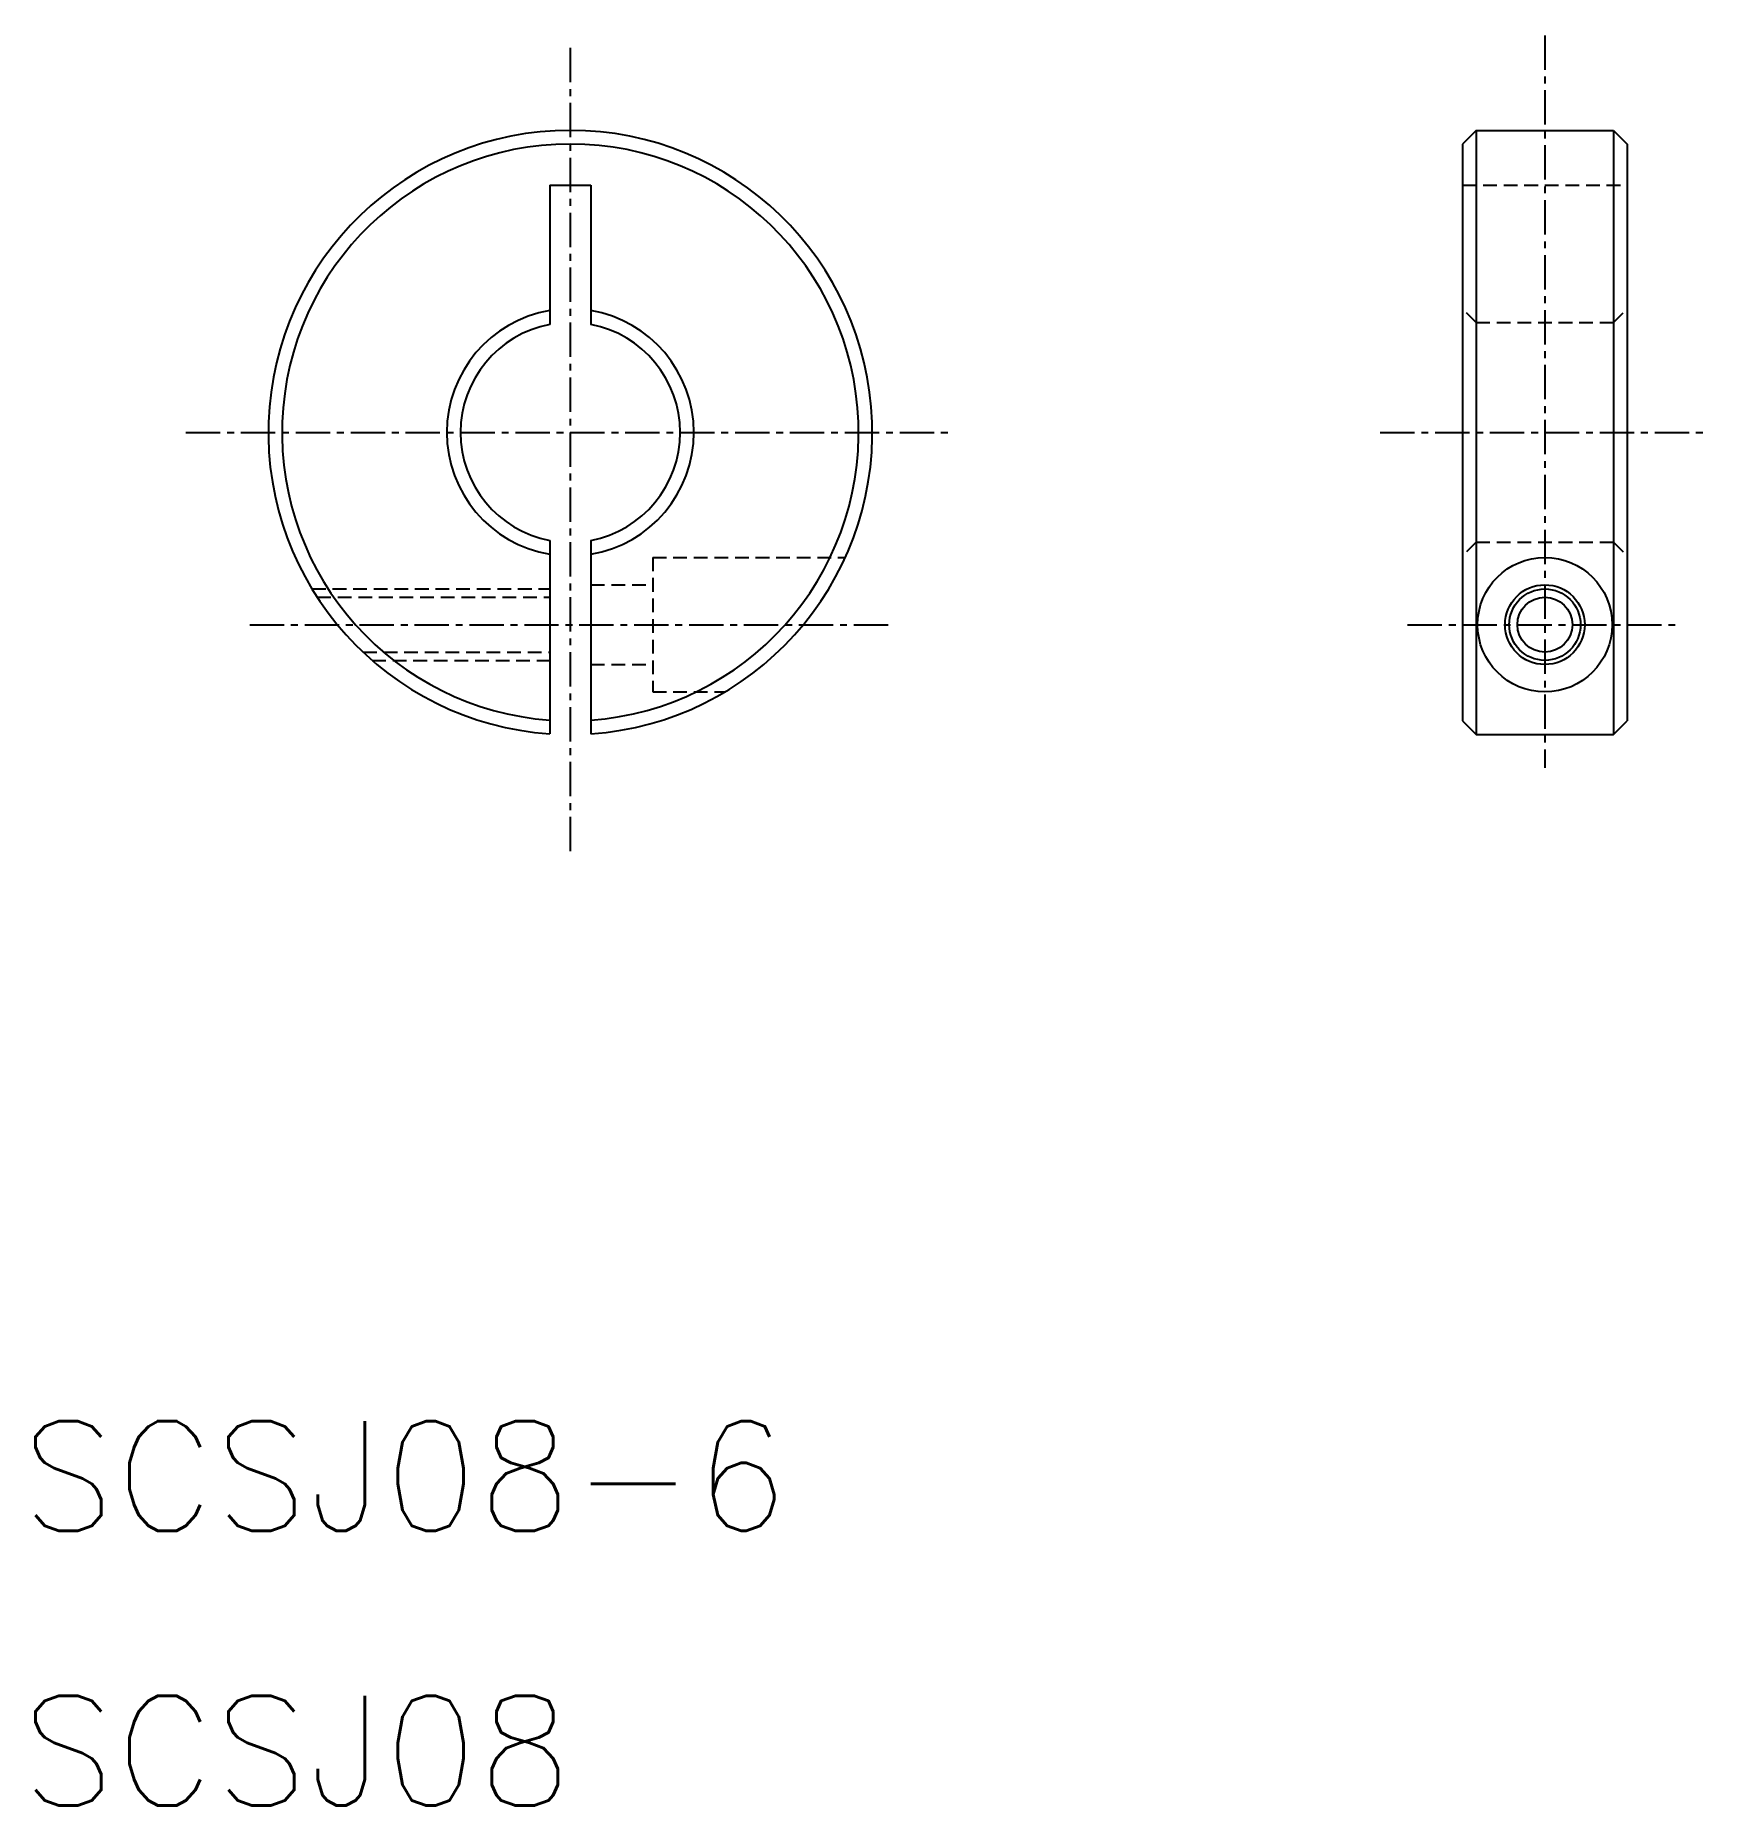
# Model space of a CAD drawing. Extents: x 10.5 to 71.5, y 10 to 74.5.
import ezdxf

# ---------------------------------------------------------------- set-up
doc = ezdxf.new("R2010")
doc.units = 0
doc.linetypes.add('CENTER', pattern=[2, 1.25, -0.25, 0.25, -0.25])
doc.linetypes.add('DASHED', pattern=[0.75, 0.5, -0.25])
doc.layers.get('0').update_dxf_attribs({"linetype": 'CONTINUOUS'})
doc.layers.add('CENTER', color=1, linetype='CENTER')
doc.styles.get("Standard").update_dxf_attribs({"font": 'txt.shx', "bigfont": 'bigfont.shx'})

msp = doc.modelspace()

# ---------------------------------------------------------------- linework, layer by layer
at = {"color": 7, "linetype": 'CONTINUOUS'}
for p, q in [((63, 71), (62.5, 70.5)), ((63, 71), (68, 71)), ((63, 71), (63, 49)), ((68, 71), (68.5, 70.5)), ((68, 71), (68, 49)), ((62.5, 70.5), (62.5, 49.5)), ((68.5, 70.5), (68.5, 49.5)), ((29.25, 69), (29.25, 63.929)), ((29.25, 69), (30.75, 69)), ((30.75, 69), (30.75, 63.929)), ((29.25, 56.071), (29.25, 49.026)), ((30.75, 56.071), (30.75, 49.026)), ((62.5, 49.5), (63, 49)), ((63, 49), (68, 49)), ((68, 49), (68.5, 49.5))]:
    msp.add_line(p, q, dxfattribs=at)
at = {"color": 3, "linetype": 'DASHED'}
for p, q in [((62.5, 69), (68.5, 69)), ((63, 64), (62.5, 64.5)), ((68, 64), (68.5, 64.5)), ((63, 64), (68, 64)), ((33, 55.45), (40.015, 55.45)), ((33, 55.45), (33, 50.55)), ((63, 56), (62.5, 55.5)), ((63, 56), (68, 56)), ((68, 56), (68.5, 55.5)), ((20.592, 54.3), (29.25, 54.3)), ((30.75, 54.45), (33, 54.45)), ((20.78, 54), (29.25, 54)), ((22.45, 52), (29.25, 52)), ((22.781, 51.7), (29.25, 51.7)), ((30.75, 51.55), (33, 51.55)), ((33, 50.55), (35.63, 50.55))]:
    msp.add_line(p, q, dxfattribs=at)
at = {"color": 7, "linetype": 'CONTINUOUS'}
for radius in [2.45, 1.45, 1]:
    msp.add_circle((65.5, 53), radius, dxfattribs=at)
at = {"color": 3, "linetype": 'CONTINUOUS'}
msp.add_circle((65.5, 53), 1.3, dxfattribs=at)
at = {"color": 7, "linetype": 'CONTINUOUS'}
for radius, start, end in [(11, 273.90956, 266.09044), (10.5, 274.09604, 265.90396), (4.5, 99.59407, 260.40593), (4, 100.80692, 259.19308), (4.5, 279.59407, 80.40593), (4, 280.80692, 79.19308)]:
    msp.add_arc((30, 60), radius, start, end, dxfattribs=at)
at = {"layer": 'CENTER', "color": 1, "linetype": 'CENTER'}
for p, q in [((65.5, 74.457), (65.5, 47.792)), ((30, 74), (30, 44.5)), ((16, 60), (44, 60)), ((59.5, 60), (71.5, 60)), ((18.325, 53), (41.675, 53)), ((60.5, 53), (70.5, 53))]:
    msp.add_line(p, q, dxfattribs=at)

# ---------------------------------------------------------------- texts
at = {"color": 7, "linetype": 'CONTINUOUS'}
for s, p in [('SCSJ08-6', (10, 20)), ('SCSJ08', (10, 10))]:
    msp.add_text(s, height=4, dxfattribs=at).set_placement(p)

doc.saveas('drawing.dxf')
